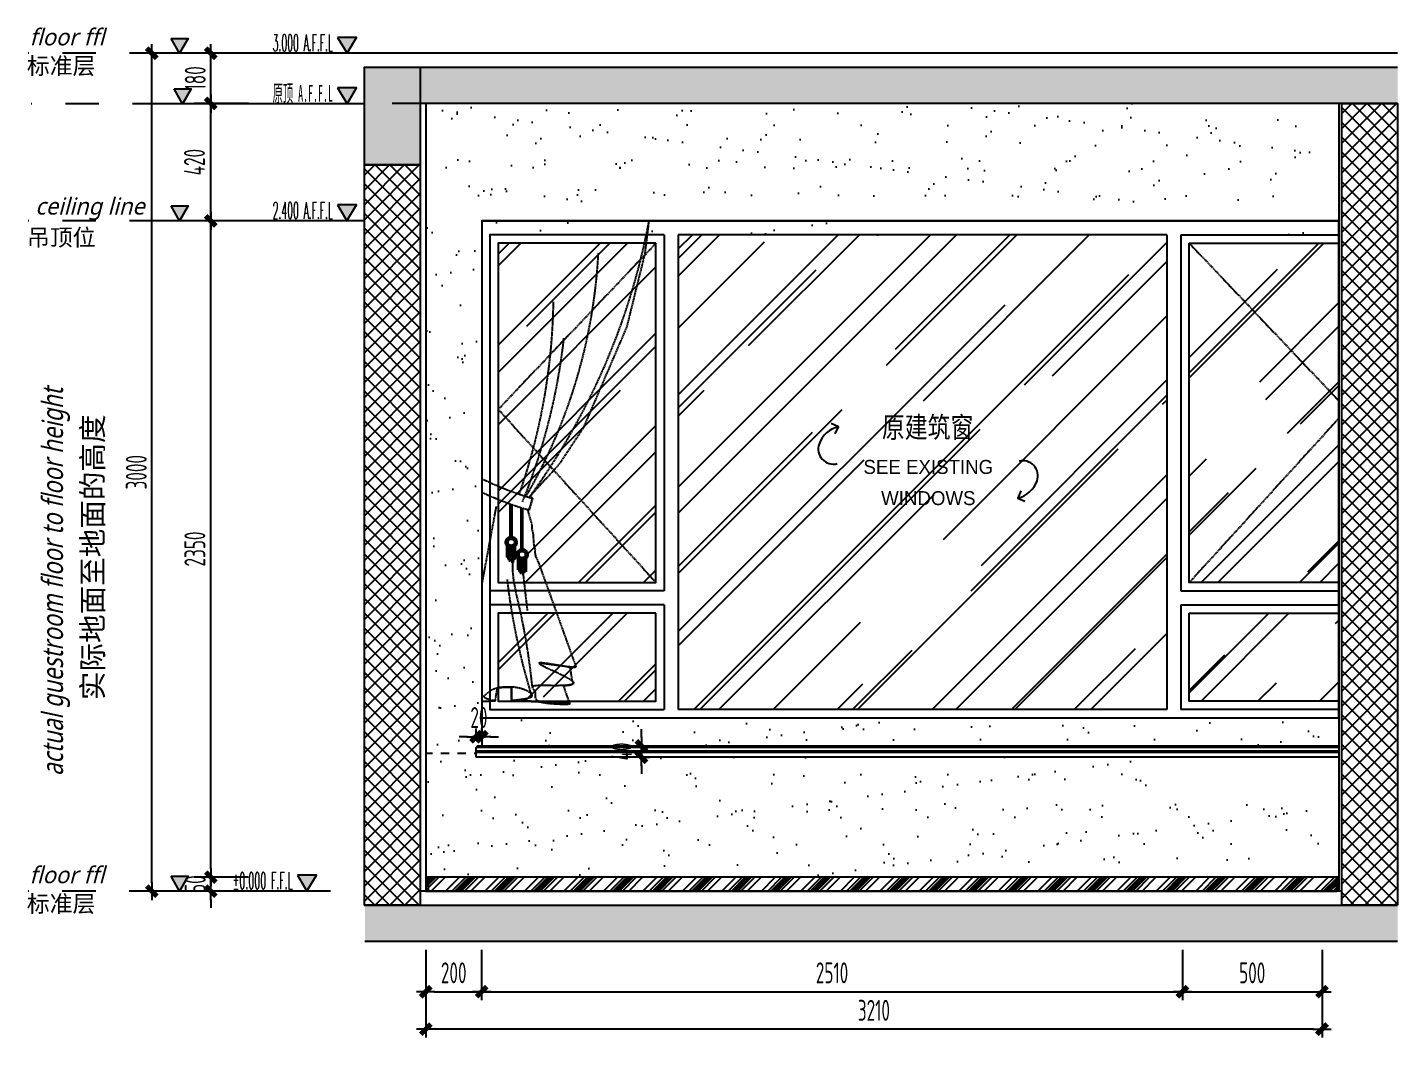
# Model space of a CAD drawing. Header units: inches. Extents: x 96003 to 270950, y -80202 to 65998.
# Drawn here: x 201931 to 206838, y 34924 to 38541 of the extents above; entities that cross this region are included whole.
import ezdxf
from ezdxf.enums import TextEntityAlignment as Align
from ezdxf.xclip import XClip

# ---------------------------------------------------------------- set-up
doc = ezdxf.new("R2010")
doc.units = ezdxf.units.IN
doc.header["$LTSCALE"] = 10
doc.header["$MEASUREMENT"] = 0
doc.header["$XCLIPFRAME"] = 2
doc.linetypes.add('DASH', pattern=[0.35, 0.25, -0.1])
doc.linetypes.add('M-CENTER', pattern=[1.8, 1.2, -0.2, 0.2, -0.2])
for name, color, linetype in [('01', 200, 'Continuous'), ('A-WIN', 31, 'Continuous'), ('C-顶面灯具、灯带', 22, 'Continuous'), ('ED-家具软装', 1, 'Continuous'), ('ED-文字说明', 50, 'Continuous'), ('ED-造型尺寸', 44, 'Continuous'), ('EL-03', 3, 'Continuous'), ('EL-136', 136, 'Continuous'), ('EL-BHATCH-250', 250, 'Continuous'), ('EL-DIM', 50, 'Continuous'), ('EL-TEXT', 50, 'Continuous'), ('EL-天花轮廓线', 100, 'Continuous'), ('EL-立面尺寸', 44, 'Continuous'), ('FC-地面造型', 136, 'Continuous'), ('FF-FINISH【完成面】', 20, 'Continuous'), ('HAT【填充】', 250, 'Continuous'), ('SBEI', 1, 'Continuous')]:
    doc.layers.add(name, color=color, linetype=linetype)
doc.styles.add('-宋体', font='')
doc.styles.add('CCD-HB', font='hbsmall.shx')
doc.styles.add('CCD_DIM', font='archs.shx', dxfattribs={"width": 0.7})
doc.styles.add('hz', font='simplex', dxfattribs={"width": 0.7, "bigfont": 'hztxt'})
doc.styles.add('LUCIDIA', font='')
doc.styles.add('RomanS', font='romans.shx', dxfattribs={"width": 0.9})
doc.styles.add('st', font='')
doc.styles.add('宋体', font='', dxfattribs={"height": 60})
doc.styles.get('-宋体').set_extended_font_data('SimSun')
doc.styles.get('LUCIDIA').set_extended_font_data('Lucida Sans', italic=True)
doc.styles.get('st').set_extended_font_data('SimSun')
doc.styles.get('宋体').set_extended_font_data('SimSun')
doc.dimstyles.new('1.30', dxfattribs={"dimscale": 30, "dimtxt": 2.5, "dimasz": 1, "dimexe": 1, "dimexo": 1.5, "dimgap": 1, "dimtad": 1, "dimdec": 0, "dimrnd": 5, "dimdsep": 46, "dimtxsty": 'CCD_DIM', "dimblk": 'CCD_Dimension_Tick', "dimcen": 1, "dimclrd": 44, "dimclre": 44, "dimclrt": 2, "dimadec": 0, "dimazin": 2, "dimtfac": 1, "dimtdec": 0, "dimtix": 1, "dimtmove": 2, "dimatfit": 3, "dimldrblk": 'CCD_Dimension_Tick', "dimfxl": 5, "dimfxlon": 1, "dimtolj": 1, "dimarcsym": 0})
doc.dimstyles.new('Matrix_30内', dxfattribs={"dimscale": 30, "dimtxt": 2.5, "dimasz": 1, "dimexe": 2, "dimexo": 1.5, "dimgap": 0.6, "dimtad": 1, "dimdec": 0, "dimrnd": 1, "dimzin": 12, "dimdsep": 46, "dimtxsty": 'CCD_DIM', "dimblk": 'CCD_Dimension_Tick', "dimcen": 0.125, "dimclrd": 44, "dimclre": 44, "dimclrt": 50, "dimadec": 0, "dimazin": 0, "dimtfac": 1, "dimtdec": 0, "dimtix": 1, "dimtmove": 2, "dimatfit": 3, "dimldrblk": 'CCD_Leader_Dot', "dimfxl": 5, "dimfxlon": 1, "dimtvp": 1, "dimtolj": 1, "dimtzin": 0, "dimarcsym": 0})
pattern_1 = [(37.5, (-10673.94, 3777.11), (-6.29934, 192.68238), [0, -152, 0, -170, 0, -162.5]), (7.5, (-10673.94, 3777.1), (176.97767, 282.2146), [0, -82, 0, -137, 0, -52.5]), (327.5, (-10796.94, 3777.11), (311.41419, 0.5659), [0, -50, 0, -180, 0, -235]), (317.5, (-10796.94, 3777.1), (300.61266, 87.76756), [0, -25, 0, -118, 0, -135])]
pattern_2 = [(45, (300, 0), (254.55844, 678.8225), [4500, -600, 1500, -300]), (45, (476.07, 388.2), (-494.26764, 70.0036), [900, -99, 1800, -225]), (45, (225.75, 286.38), (960.95812, 1245.21504), [2400, -420, 1200, -300])]

# ---------------------------------------------------------------- blocks, each defined once
blk = doc.blocks.new('*U101')
h = blk.add_hatch()
h.set_pattern_fill('ANSI37', color=250, scale=300, angle=-90)
h.set_pattern_definition([(315, (222312.67, 70619.302), (26.516504, 26.516504), []), (45, (222312.67, 70619.302), (-26.516504, 26.516504), [])])
h.paths.add_polyline_path([(144521, -74484.5), (144521, -74684.5), (147171.2, -74684.5), (147171.2, -74484.5)])
at = {"color": 5, "elevation": 0}
blk.add_lwpolyline([(144521, -74484.5), (144521, -74684.5), (147171.2, -74684.5), (147171.2, -74484.5)], close=True, dxfattribs=at)
blk = doc.blocks.new('ELEVATION')
blk.add_hatch(color=256).paths.add_polyline_path([(4.17, 2.47), (2.7, 0), (1.23, 2.47)])
blk.add_line((0, 0), (14.67, 0))
blk.add_lwpolyline([(4.17, 2.47), (2.7, 0), (1.23, 2.47)], close=True)
at = {"style": 'hz', "width": 0.444477}
blk.add_attdef('ELEV', text='', height=2.5, dxfattribs=at).set_placement((4.89, 0.32), (14.26, 0.32), align=Align.FIT)
blk = doc.blocks.new('*U93')
h = blk.add_hatch()
h.set_pattern_fill('ANSI37', color=250, scale=300, angle=-90)
h.set_pattern_definition([(315, (222532.67, 70619.302), (26.516504, 26.516504), []), (45, (222532.67, 70619.302), (-26.516504, 26.516504), [])])
h.paths.add_polyline_path([(144521, -74484.5), (144521, -74684.5), (147391.2, -74684.5), (147391.2, -74484.5)])
at = {"color": 5, "elevation": 0}
blk.add_lwpolyline([(144521, -74484.5), (144521, -74684.5), (147391.2, -74684.5), (147391.2, -74484.5)], close=True, dxfattribs=at)
blk = doc.blocks.new('A$C2E6F40A5')
blk.add_hatch(color=256).paths.add_polyline_path([(40, 69.3), (-40, 69.3), (0, 0)])
at = {"color": 0}
blk.add_lwpolyline([(40, 69.3), (-40, 69.3), (0, 0), (40, 69.3)], dxfattribs=at)
blk = doc.blocks.new('20150428.1023048')
at = {"layer": 'ED-造型尺寸', "color": 250, "linetype": 'M-CENTER', "ltscale": 2}
blk.add_line((21.19, 0, 0), (-14.89, 0, 0), dxfattribs=at)
at = {"layer": 'ED-造型尺寸', "xscale": -0.0256, "yscale": 0.0256, "zscale": 0.0256}
blk.add_blockref('A$C2E6F40A5', (3.19, 0, 0), dxfattribs=at)
blk = doc.blocks.new('CCD_Dimension_Tick')
at = {"color": 0, "linetype": 'ByBlock'}
for p, q in [((-1.09, 0), (0, 0)), ((0, 0), (1.09, 0))]:
    blk.add_line(p, q, dxfattribs=at)
at = {"color": 0, "linetype": 'Continuous', "const_width": 0.608}
blk.add_lwpolyline([(-0.61, -0.61), (0.61, 0.61)], dxfattribs=at)
blk = doc.blocks.new('*D800')
at = {"layer": 'Defpoints', "color": 0, "linetype": 'ByBlock', "transparency": 16777216}
for p in [(121902.5, -22704.8), (122551.9, -22704.8), (122082.5, -22884.3)]:
    blk.add_point(p, dxfattribs=at)
at = {"layer": 'EL-天花轮廓线', "color": 44, "lineweight": -2, "transparency": 16777216}
for p, q in [((122052.5, -22704.8), (121842.5, -22704.8)), ((121902.5, -22854.3), (121902.5, -22734.8)), ((122037.5, -22884.3), (121842.5, -22884.3))]:
    blk.add_line(p, q, dxfattribs=at)
at = {"layer": 'EL-天花轮廓线', "color": 44, "linetype": 'ByBlock', "lineweight": -2, "transparency": 16777216, "xscale": 30, "yscale": 30, "zscale": 30}
for p, rotation in [((121902.5, -22704.8), 90), ((121902.5, -22884.3), 270)]:
    blk.add_blockref('CCD_Dimension_Tick', p, dxfattribs=dict(at, rotation=rotation))
at = {"layer": 'EL-天花轮廓线', "color": 50, "linetype": 'ByBlock', "transparency": 16777216, "insert": (121847, -22794.6), "char_height": 75, "attachment_point": 5, "rotation": 90, "style": 'CCD_DIM'}
blk.add_mtext('\\A1;180', dxfattribs=at)
blk = doc.blocks.new('CCD_Leader_Dot')
at = {"color": 0, "linetype": 'ByBlock'}
blk.add_line((-5, 0), (-10, 0), dxfattribs=at)
at = {"color": 0, "linetype": 'ByBlock', "const_width": 5}
blk.add_lwpolyline([(-2.5, 0, 1), (2.5, 0, 1)], format="xyb", close=True, dxfattribs=at)
blk = doc.blocks.new('*D801')
at = {"layer": 'Defpoints', "color": 0, "linetype": 'ByBlock', "transparency": 16777216}
for p in [(121691.2, -22704.8), (122082.5, -22704.8), (122082.5, -25704.8)]:
    blk.add_point(p, dxfattribs=at)
at = {"layer": 'EL-天花轮廓线', "color": 44, "lineweight": -2, "transparency": 16777216}
for p, q in [((121841.2, -22704.8), (121631.2, -22704.8)), ((121691.2, -25674.8), (121691.2, -22734.8)), ((121841.2, -25704.8), (121631.2, -25704.8))]:
    blk.add_line(p, q, dxfattribs=at)
at = {"layer": 'EL-天花轮廓线', "color": 44, "linetype": 'ByBlock', "lineweight": -2, "transparency": 16777216, "xscale": 30, "yscale": 30, "zscale": 30}
for p, rotation in [((121691.2, -22704.8), 90), ((121691.2, -25704.8), 270)]:
    blk.add_blockref('CCD_Dimension_Tick', p, dxfattribs=dict(at, rotation=rotation))
at = {"layer": 'EL-天花轮廓线', "color": 50, "linetype": 'ByBlock', "transparency": 16777216, "insert": (121635.7, -24204.8), "char_height": 75, "attachment_point": 5, "rotation": 90, "style": 'CCD_DIM'}
blk.add_mtext('\\A1;3000', dxfattribs=at)
blk = doc.blocks.new('*D802')
at = {"layer": 'Defpoints', "color": 0, "linetype": 'ByBlock', "transparency": 16777216}
for p in [(121902.5, -22884.3), (122082.5, -22884.3), (122104.1, -23304.8)]:
    blk.add_point(p, dxfattribs=at)
at = {"layer": 'EL-天花轮廓线', "color": 44, "lineweight": -2, "transparency": 16777216}
for p, q in [((122037.5, -22884.3), (121842.5, -22884.3)), ((121902.5, -23274.8), (121902.5, -22914.3)), ((122052.5, -23304.8), (121842.5, -23304.8))]:
    blk.add_line(p, q, dxfattribs=at)
at = {"layer": 'EL-天花轮廓线', "color": 44, "linetype": 'ByBlock', "lineweight": -2, "transparency": 16777216, "xscale": 30, "yscale": 30, "zscale": 30}
for p, rotation in [((121902.5, -22884.3), 90), ((121902.5, -23304.8), 270)]:
    blk.add_blockref('CCD_Dimension_Tick', p, dxfattribs=dict(at, rotation=rotation))
at = {"layer": 'EL-天花轮廓线', "color": 50, "linetype": 'ByBlock', "transparency": 16777216, "insert": (121843.9, -23094.6), "char_height": 75, "attachment_point": 5, "rotation": 90, "style": 'CCD_DIM'}
blk.add_mtext('\\A1;420', dxfattribs=at)
blk = doc.blocks.new('*D803')
at = {"layer": 'Defpoints', "color": 0, "linetype": 'ByBlock', "transparency": 16777216}
for p in [(121902.5, -23304.8), (122082.5, -23304.8), (122082.5, -25654.8)]:
    blk.add_point(p, dxfattribs=at)
at = {"layer": 'EL-天花轮廓线', "color": 44, "lineweight": -2, "transparency": 16777216}
for p, q in [((122037.5, -23304.8), (121842.5, -23304.8)), ((121902.5, -25624.8), (121902.5, -23334.8)), ((122037.5, -25654.8), (121842.5, -25654.8))]:
    blk.add_line(p, q, dxfattribs=at)
at = {"layer": 'EL-天花轮廓线', "color": 44, "linetype": 'ByBlock', "lineweight": -2, "transparency": 16777216, "xscale": 30, "yscale": 30, "zscale": 30}
for p, rotation in [((121902.5, -23304.8), 90), ((121902.5, -25654.8), 270)]:
    blk.add_blockref('CCD_Dimension_Tick', p, dxfattribs=dict(at, rotation=rotation))
at = {"layer": 'EL-天花轮廓线', "color": 50, "linetype": 'ByBlock', "transparency": 16777216, "insert": (121845.5, -24479.8), "char_height": 75, "attachment_point": 5, "rotation": 90, "style": 'CCD_DIM'}
blk.add_mtext('\\A1;2350', dxfattribs=at)
blk = doc.blocks.new('*D799')
at = {"layer": 'Defpoints', "color": 0, "linetype": 'ByBlock', "transparency": 16777216}
for p in [(121902.5, -25654.8), (122082.5, -25654.8), (122082.5, -25704.8)]:
    blk.add_point(p, dxfattribs=at)
at = {"layer": 'EL-天花轮廓线', "color": 44, "lineweight": -2, "transparency": 16777216}
for p, q in [((121902.5, -25624.8), (121902.5, -25594.8)), ((122037.5, -25654.8), (121842.5, -25654.8)), ((121902.5, -25704.8), (121902.5, -25654.8)), ((122037.5, -25704.8), (121842.5, -25704.8)), ((121902.5, -25734.8), (121902.5, -25764.8))]:
    blk.add_line(p, q, dxfattribs=at)
at = {"layer": 'EL-天花轮廓线', "color": 44, "linetype": 'ByBlock', "lineweight": -2, "transparency": 16777216, "xscale": 30, "yscale": 30, "zscale": 30}
for p, rotation in [((121902.5, -25654.8), 270), ((121902.5, -25704.8), 90)]:
    blk.add_blockref('CCD_Dimension_Tick', p, dxfattribs=dict(at, rotation=rotation))
at = {"layer": 'EL-天花轮廓线', "color": 50, "linetype": 'ByBlock', "transparency": 16777216, "insert": (121847, -25679.8), "char_height": 75, "attachment_point": 5, "rotation": 90, "style": 'CCD_DIM'}
blk.add_mtext('\\A1;50', dxfattribs=at)
blk = doc.blocks.new('A$C47D3795D')
at = {"layer": 'EL-TEXT', "color": 2}
for points in [[(63.4, 258), (74.6, 283.9), (48.9, 295.6)], [(728.2, 54.5), (717, 28.6), (742.7, 16.9)]]:
    blk.add_lwpolyline(points, dxfattribs=at)
for points in [[(74.6, 283.9, 0.259212), (5.3, 222, 0.59908), (70, 151.9)], [(717, 28.6, 0.259212), (786.3, 90.5, 0.59908), (721.6, 160.6)]]:
    blk.add_lwpolyline(points, format="xyb", dxfattribs=at)
at = {"color": 50, "style": 'st', "width": 0.8}
blk.add_text('原建筑窗', height=75, dxfattribs=at).set_placement((394.3, 244.6), align=Align.CENTER)
at = {"layer": 'EL-TEXT', "style": 'CCD-HB'}
for s, p in [('SEE EXISTING', (396.7, 115.1)), ('WINDOWS', (396.7, 3.3))]:
    blk.add_text(s, height=50, dxfattribs=at).set_placement(p, align=Align.CENTER)
blk = doc.blocks.new('*U383')
at = {"linetype": 'DASH'}
for q in [(186.2, -1213.6), (190.5, -1156.9)]:
    blk.add_line((199.7, -1167.6), q, dxfattribs=at)
at = {"color": 136, "linetype": 'DASH'}
for p, q in [((111.6, -1317.5), (111.6, -1189.2)), ((118.9, -1317.7), (118.9, -1191.8)), ((154.5, -1366.1), (154.5, -1203.8)), ((161.9, -1366.2), (161.9, -1206.2)), ((180.1, -1609.1), (162.2, -1450.9)), ((331.7, -1829.3), (224.6, -1815.9)), ((348.4, -1834.2), (331.7, -1829.3)), ((356.7, -1886.7), (348.4, -1834.2))]:
    blk.add_line(p, q, dxfattribs=at)
at = {"color": 250, "linetype": 'DASH'}
for p, q in [((114.9, -1317.5), (114.9, -1190.4)), ((157.8, -1366), (157.8, -1204.9)), ((97.6, -1355.7), (97.6, -1401)), ((102.4, -1358.5), (102.4, -1408.3)), ((104.9, -1360.1), (104.9, -1411.2)), ((109.6, -1362.1), (109.6, -1417.1)), ((114.5, -1362.9), (114.5, -1414)), ((118.6, -1363), (118.6, -1421.3)), ((122.3, -1362), (122.3, -1413)), ((125.8, -1362.7), (125.8, -1410.8)), ((128.6, -1359.1), (128.6, -1405.9)), ((131.6, -1358.2), (131.6, -1408)), ((140.6, -1404.2), (140.6, -1449.6)), ((145.3, -1407.1), (145.3, -1456.9)), ((147.8, -1408.7), (147.8, -1459.7)), ((152.5, -1410.6), (152.5, -1465.6)), ((157.5, -1411.5), (157.5, -1462.5)), ((161.5, -1411.5), (161.5, -1469.8)), ((165.3, -1410.6), (165.3, -1461.6)), ((168.8, -1411.2), (168.8, -1459.4)), ((171.5, -1407.7), (171.5, -1454.4)), ((174.5, -1406.8), (174.5, -1456.5))]:
    blk.add_line(p, q, dxfattribs=at)
at = {"linetype": 'DASH'}
blk.add_lwpolyline([(223.7, -1418.7), (213.3, -1397.4), (209.5, -1378.5), (211.2, -1368.9), (206.3, -1353.3), (204.9, -1338.7), (204, -1324.6), (203.6, -1310.6), (198.8, -1288.8), (198.9, -1273.8), (180.9, -1212), (186.2, -1213.6), (199.7, -1167.6), (191.4, -1157.9), (307.2, -1030.7), (401.6, -888.2), (571.4, -493.4), (643.2, -203.1), (658.6, -75.7), (0, -75.7), (0, -1964.8), (3.6, -1965.2), (18.2, -1965.5), (50.7, -1964.2), (52.6, -1964.1), (53.5, -1963.8), (61.4, -1913.9), (68.9, -1912.3), (76.5, -1911.4), (84.1, -1911), (93.6, -1910.2), (104.9, -1909.9), (116.5, -1910.2), (117.6, -1963.6), (128.4, -1964), (138.7, -1964.3), (152.2, -1964.7), (169, -1965.2), (189.2, -1966), (212.5, -1967), (229.5, -1967.7), (233.9, -1969.2), (248.9, -1972.1), (266.9, -1974.3), (286.4, -1975.8), (305.6, -1976.7), (322.9, -1977.1), (336.7, -1977), (345.4, -1976.5), (347.4, -1975.7), (331.7, -1933.3), (322, -1904), (332.8, -1903.5), (349.6, -1901.2), (359.8, -1897.1), (361, -1890.9), (356.7, -1886.7), (347.9, -1831.1), (361.8, -1832.1), (371.8, -1830.5)], close=True, dxfattribs=at)
at = {"color": 136, "linetype": 'DASH'}
for points in [[(56.4, -1199.2), (0, -1503.7)], [(124.9, -1420.1), (125.4, -1400.7), (126.1, -1383.8), (127, -1369.4), (127.6, -1359.7)]]:
    blk.add_lwpolyline(points, dxfattribs=at)
at = {"linetype": 'DASH'}
for points in [[(371.8, -1830.5), (223.7, -1418.7), (213.3, -1397.4), (209.5, -1378.5), (211.2, -1368.9), (206.3, -1353.3), (204.9, -1338.7), (204, -1324.6), (203.6, -1310.6), (198.8, -1288.8), (198.9, -1273.8), (180.9, -1212)], [(371.8, -1830.5), (361.8, -1832.1), (343.5, -1830.8), (320, -1827.7), (294, -1823.5), (268.6, -1819.4), (246.6, -1816.1), (231, -1814.6), (224.6, -1815.9), (229.5, -1820.6), (243.7, -1828.2), (264.2, -1837.9), (288.2, -1849), (312.8, -1860.6), (335.1, -1871.9), (352.1, -1882.3), (361, -1890.9), (359.8, -1897.1), (349.6, -1901.2), (332.8, -1903.5), (311.3, -1904.5), (287.4, -1904.7), (263.2, -1904.4), (240.9, -1904.1), (222.6, -1904.2), (209.9, -1905.1), (202.4, -1906.7), (199.1, -1909.1), (198.9, -1912.1), (200.9, -1915.6), (204, -1919.7), (207.3, -1924.3), (209.7, -1929.3), (210.7, -1934.6), (210.6, -1940.1), (210.3, -1945.7), (210.5, -1951.1), (212.2, -1956.4), (216.2, -1961.2), (223.1, -1965.6), (233.9, -1969.2), (248.9, -1972.1), (266.9, -1974.3), (286.4, -1975.8), (305.6, -1976.7), (322.9, -1977.1), (336.7, -1977), (345.4, -1976.5), (347.4, -1975.7), (341.4, -1974.7), (328.6, -1973.5), (310.4, -1972.2), (288.1, -1970.8), (263.4, -1969.4), (237.7, -1968.1), (212.5, -1967), (189.2, -1966), (169, -1965.2), (152.2, -1964.7), (138.7, -1964.3), (128.4, -1964), (121.1, -1963.8), (117, -1963.5), (115.8, -1963.1), (117.6, -1962.7), (122.1, -1962), (128.9, -1961.2), (137.3, -1960.2), (146.8, -1959), (156.8, -1957.7), (166.8, -1956.2), (176, -1954.6), (183.9, -1952.8), (190.2, -1950.9), (194.6, -1948.8), (197.5, -1946.6), (198.8, -1944.2), (198.7, -1941.7), (197.2, -1939), (194.6, -1936.1), (190.9, -1933), (186.2, -1929.8), (180.5, -1926.5), (173.9, -1923.3), (166.4, -1920.1), (158.1, -1917.2), (148.9, -1914.7), (138.9, -1912.6), (128, -1911.1), (116.5, -1910.2), (104.9, -1909.9), (93.6, -1910.2), (83.3, -1911.1)], [(0, -1964.8), (3.6, -1965.2), (10.9, -1965.5), (18.2, -1965.5), (25.4, -1965.3), (32.1, -1965), (38.3, -1964.7), (43.5, -1964.5), (47.6, -1964.3), (50.7, -1964.2), (52.6, -1964.1), (53.5, -1963.8), (61.4, -1913.9)], [(117.6, -1962.7), (116.5, -1910.2)], [(347.4, -1975.7), (331.7, -1933.3), (322, -1904)], [(12.5, -1942.3), (9.9, -1943.9), (8.4, -1946), (8.4, -1948.4)], [(51.9, -1962.4), (53.2, -1963.2), (53.5, -1963.8)]]:
    blk.add_lwpolyline(points, dxfattribs=at)
for points in [[(12.2, -1942.5, -0.20311), (84, -1911)], [(53.8, -1963.1, -0.106537), (11.5, -1950.8, -0.083396), (8.4, -1948.4)]]:
    blk.add_lwpolyline(points, format="xyb", dxfattribs=at)
at = {"color": 136, "linetype": 'DASH'}
for centre in [(115.9, -1340.2), (158.9, -1388.8)]:
    blk.add_circle(centre, 22.7, dxfattribs=at)
at = {"color": 250, "linetype": 'DASH'}
for centre, radius in [((115.9, -1340.2), 17.6), ((115.9, -1340.2), 12.4), ((158.9, -1388.8), 17.6), ((158.9, -1388.8), 12.4)]:
    blk.add_circle(centre, radius, dxfattribs=at)
at = {"linetype": 'DASH'}
for centre, radius, start, end in [((-1967.6, 416.2), 2671.8, 323.7472, 349.3905), ((557, 47), 1266.1, 243.8977, 253.6062), ((557, 47), 1314, 244.9178, 253.6062)]:
    blk.add_arc(centre, radius, start, end, dxfattribs=at)
at = {"color": 136, "linetype": 'DASH'}
for centre, radius, start, end in [((-1659.6, -93.4), 2121.4, 329.8606, 357.09), ((-2123.3, -357), 2405.9, 340.7282, 359.1234), ((-2102.9, -266), 2441.5, 337.9866, 353.6056), ((511.6, -1432.9), 390.9, 169.2057, 194.3228), ((2623, -1195), 2540.3, 186.6053, 196.9253), ((-2458.4, -2177.5), 2671, 5.7676, 14.0368)]:
    blk.add_arc(centre, radius, start, end, dxfattribs=at)
blk = doc.blocks.new('*D332')
at = {"layer": 'Defpoints', "color": 0, "linetype": 'ByBlock', "transparency": 16777216}
for p in [(203357.5, 36044.4), (203557.5, 36044.4), (203557.5, 35088.4)]:
    blk.add_point(p, dxfattribs=at)
at = {"layer": 'FC-地面造型', "color": 44, "lineweight": -2, "transparency": 16777216}
for p, q in [((203357.5, 35238.4), (203357.5, 35058.4)), ((203557.5, 35238.4), (203557.5, 35058.4)), ((203387.5, 35088.4), (203527.5, 35088.4))]:
    blk.add_line(p, q, dxfattribs=at)
at = {"layer": 'FC-地面造型', "color": 44, "linetype": 'ByBlock', "lineweight": -2, "transparency": 16777216, "xscale": 30, "yscale": 30, "zscale": 30, "rotation": 180}
blk.add_blockref('CCD_Dimension_Tick', (203357.5, 35088.4), dxfattribs=at)
at = {"layer": 'FC-地面造型', "color": 44, "linetype": 'ByBlock', "lineweight": -2, "transparency": 16777216, "xscale": 30, "yscale": 30, "zscale": 30}
blk.add_blockref('CCD_Dimension_Tick', (203557.5, 35088.4), dxfattribs=at)
at = {"layer": 'FC-地面造型', "color": 2, "linetype": 'ByBlock', "transparency": 16777216, "insert": (203457.5, 35155.9), "char_height": 75, "attachment_point": 5, "style": 'CCD_DIM'}
blk.add_mtext('\\A1;200', dxfattribs=at)
blk = doc.blocks.new('*D333')
at = {"layer": 'Defpoints', "color": 0, "linetype": 'ByBlock', "transparency": 16777216}
for p in [(203557.5, 36044.4), (206067.5, 35768.4), (206067.5, 35088.4)]:
    blk.add_point(p, dxfattribs=at)
at = {"layer": 'FC-地面造型', "color": 44, "lineweight": -2, "transparency": 16777216}
for p, q in [((203557.5, 35238.4), (203557.5, 35058.4)), ((206067.5, 35238.4), (206067.5, 35058.4)), ((203587.5, 35088.4), (206037.5, 35088.4))]:
    blk.add_line(p, q, dxfattribs=at)
at = {"layer": 'FC-地面造型', "color": 44, "linetype": 'ByBlock', "lineweight": -2, "transparency": 16777216, "xscale": 30, "yscale": 30, "zscale": 30, "rotation": 180}
blk.add_blockref('CCD_Dimension_Tick', (203557.5, 35088.4), dxfattribs=at)
at = {"layer": 'FC-地面造型', "color": 44, "linetype": 'ByBlock', "lineweight": -2, "transparency": 16777216, "xscale": 30, "yscale": 30, "zscale": 30}
blk.add_blockref('CCD_Dimension_Tick', (206067.5, 35088.4), dxfattribs=at)
at = {"layer": 'FC-地面造型', "color": 2, "linetype": 'ByBlock', "transparency": 16777216, "insert": (204812.5, 35155.9), "char_height": 75, "attachment_point": 5, "style": 'CCD_DIM'}
blk.add_mtext('\\A1;2510', dxfattribs=at)
blk = doc.blocks.new('*D334')
at = {"layer": 'Defpoints', "color": 0, "linetype": 'ByBlock', "transparency": 16777216}
for p in [(206067.5, 35768.4), (206567.5, 35635.8), (206567.5, 35088.4)]:
    blk.add_point(p, dxfattribs=at)
at = {"layer": 'FC-地面造型', "color": 44, "lineweight": -2, "transparency": 16777216}
for p, q in [((206067.5, 35238.4), (206067.5, 35058.4)), ((206567.5, 35238.4), (206567.5, 35058.4)), ((206097.5, 35088.4), (206537.5, 35088.4))]:
    blk.add_line(p, q, dxfattribs=at)
at = {"layer": 'FC-地面造型', "color": 44, "linetype": 'ByBlock', "lineweight": -2, "transparency": 16777216, "xscale": 30, "yscale": 30, "zscale": 30, "rotation": 180}
blk.add_blockref('CCD_Dimension_Tick', (206067.5, 35088.4), dxfattribs=at)
at = {"layer": 'FC-地面造型', "color": 44, "linetype": 'ByBlock', "lineweight": -2, "transparency": 16777216, "xscale": 30, "yscale": 30, "zscale": 30}
blk.add_blockref('CCD_Dimension_Tick', (206567.5, 35088.4), dxfattribs=at)
at = {"layer": 'FC-地面造型', "color": 2, "linetype": 'ByBlock', "transparency": 16777216, "insert": (206317.5, 35155.9), "char_height": 75, "attachment_point": 5, "style": 'CCD_DIM'}
blk.add_mtext('\\A1;500', dxfattribs=at)
blk = doc.blocks.new('*D335')
at = {"layer": 'Defpoints', "color": 0, "linetype": 'ByBlock', "transparency": 16777216}
for p in [(203357.5, 35238.4), (206567.5, 35238.4), (203357.5, 34954.1)]:
    blk.add_point(p, dxfattribs=at)
at = {"layer": 'FC-地面造型', "color": 44, "lineweight": -2, "transparency": 16777216}
for p, q in [((203357.5, 35104.1), (203357.5, 34924.1)), ((206567.5, 35104.1), (206567.5, 34924.1)), ((206537.5, 34954.1), (203387.5, 34954.1))]:
    blk.add_line(p, q, dxfattribs=at)
at = {"layer": 'FC-地面造型', "color": 44, "linetype": 'ByBlock', "lineweight": -2, "transparency": 16777216, "xscale": 30, "yscale": 30, "zscale": 30, "rotation": 180}
blk.add_blockref('CCD_Dimension_Tick', (203357.5, 34954.1), dxfattribs=at)
at = {"layer": 'FC-地面造型', "color": 44, "linetype": 'ByBlock', "lineweight": -2, "transparency": 16777216, "xscale": 30, "yscale": 30, "zscale": 30}
blk.add_blockref('CCD_Dimension_Tick', (206567.5, 34954.1), dxfattribs=at)
at = {"layer": 'FC-地面造型', "color": 2, "linetype": 'ByBlock', "transparency": 16777216, "insert": (204962.5, 35021.6), "char_height": 75, "attachment_point": 5, "style": 'CCD_DIM'}
blk.add_mtext('\\A1;3210', dxfattribs=at)
blk = doc.blocks.new('rertdfgfd')
at = {"layer": 'EL-BHATCH-250'}
h = blk.add_hatch(dxfattribs=at)
h.set_pattern_fill('AR-RROOF', color=256, scale=300, angle=45)
h.set_pattern_definition(pattern_2)
h.paths.add_polyline_path([(204393.1, 33192), (204393.1, 31492), (206143.1, 31492), (206143.1, 33192)])
h = blk.add_hatch(dxfattribs=at)
h.set_pattern_fill('AR-RROOF', color=256, scale=300, angle=45)
h.paths.add_polyline_path([(204313.1, 33162), (203748.1, 33162), (203748.1, 31947), (204313.1, 31947)])
h = blk.add_hatch(dxfattribs=at)
h.set_pattern_fill('AR-RROOF', color=256, scale=300, angle=45)
h.set_pattern_definition(pattern_2)
h.paths.add_polyline_path([(206223.1, 33162), (206788.1, 33162), (206788.1, 31947), (206223.1, 31947)])
h = blk.add_hatch(dxfattribs=at)
h.set_pattern_fill('AR-RROOF', color=256, scale=300, angle=45)
h.paths.add_polyline_path([(204313.1, 31837), (203748.1, 31837), (203748.1, 31522), (204313.1, 31522)])
h = blk.add_hatch(dxfattribs=at)
h.set_pattern_fill('AR-RROOF', color=256, scale=300, angle=45)
h.set_pattern_definition(pattern_2)
h.paths.add_polyline_path([(206223.1, 31837), (206788.1, 31837), (206788.1, 31522), (206223.1, 31522)])
at = {"layer": 'A-WIN', "color": 136}
for points in [[(203668.1, 33242), (206868.1, 33242), (206868.1, 31442), (203668.1, 31442)], [(204313.1, 33162), (203748.1, 33162), (203748.1, 31947), (204313.1, 31947)], [(206223.1, 33162), (206788.1, 33162), (206788.1, 31947), (206223.1, 31947)], [(204313.1, 31837), (203748.1, 31837), (203748.1, 31522), (204313.1, 31522)], [(206223.1, 31837), (206788.1, 31837), (206788.1, 31522), (206223.1, 31522)]]:
    blk.add_lwpolyline(points, close=True, dxfattribs=at)
for points in [[(204343.1, 33192), (203718.1, 33192), (203718.1, 31492), (204343.1, 31492)], [(204343.1, 33192), (204343.1, 31917)], [(204393.1, 33192), (204393.1, 31492)], [(206143.1, 33192), (204393.1, 33192)], [(206143.1, 33192), (206143.1, 31492)], [(206193.1, 33192), (206818.1, 33192), (206818.1, 31492), (206193.1, 31492)], [(206193.1, 33192), (206193.1, 31917)], [(204343.1, 31917), (203718.1, 31917)], [(206193.1, 31917), (206818.1, 31917)], [(204343.1, 31867), (203718.1, 31867)], [(204343.1, 31867), (204343.1, 31492)], [(206193.1, 31867), (206193.1, 31492)], [(206193.1, 31867), (206818.1, 31867)], [(206143.1, 31492), (204393.1, 31492)]]:
    blk.add_lwpolyline(points, dxfattribs=at)
at = {"layer": 'A-WIN', "color": 136, "linetype": 'DASH'}
for points in [[(204313.1, 33162), (203748.1, 32567), (204313.1, 31947)], [(206223.1, 33162), (206788.1, 32567), (206223.1, 31947)]]:
    blk.add_lwpolyline(points, dxfattribs=at)
blk = doc.blocks.new('*D680')
at = {"layer": 'Defpoints', "color": 0, "linetype": 'ByBlock', "transparency": 16777216}
for p in [(203537.5, 36001.2), (203537.5, 35963.4, 0), (203558.1, 35968.4, 0)]:
    blk.add_point(p, dxfattribs=at)
at = {"layer": 'FF-FINISH【完成面】', "color": 44, "linetype": 'ByBlock', "lineweight": -2, "transparency": 16777216}
for p, q in [((203537.5, 36001.2), (203537.5, 36031.2)), ((203558.1, 36001.2), (203558.1, 36031.2)), ((203507.5, 36001.2), (203477.5, 36001.2)), ((203558.1, 36001.2), (203537.5, 36001.2)), ((203588.1, 36001.2), (203618.1, 36001.2))]:
    blk.add_line(p, q, dxfattribs=at)
at = {"layer": 'FF-FINISH【完成面】', "color": 44, "linetype": 'ByBlock', "lineweight": -2, "transparency": 16777216, "xscale": 30, "yscale": 30, "zscale": 30}
blk.add_blockref('CCD_Dimension_Tick', (203537.5, 36001.2), dxfattribs=at)
at = {"layer": 'FF-FINISH【完成面】', "color": 44, "linetype": 'ByBlock', "lineweight": -2, "transparency": 16777216, "xscale": 30, "yscale": 30, "zscale": 30, "rotation": 180}
blk.add_blockref('CCD_Dimension_Tick', (203558.1, 36001.2), dxfattribs=at)
at = {"layer": 'FF-FINISH【完成面】', "color": 2, "linetype": 'ByBlock', "transparency": 16777216, "insert": (203547.8, 36070.2), "char_height": 75, "attachment_point": 5, "style": 'CCD_DIM'}
blk.add_mtext('\\A1;20', dxfattribs=at)
blk = doc.blocks.new('*D681')
at = {"layer": 'Defpoints', "color": 0, "linetype": 'ByBlock', "transparency": 16777216}
for p in [(204084.5, 35968.4, 0), (204084.5, 35928.4, 0), (204129.6, 35968.4)]:
    blk.add_point(p, dxfattribs=at)
at = {"layer": 'FF-FINISH【完成面】', "color": 44, "linetype": 'ByBlock', "lineweight": -2, "transparency": 16777216}
for p, q in [((204129.6, 35998.4), (204129.6, 36028.4)), ((204129.5, 35968.4), (204159.6, 35968.4)), ((204129.5, 35928.4), (204159.6, 35928.4)), ((204129.6, 35928.4), (204129.6, 35968.4)), ((204129.6, 35898.4), (204129.6, 35868.4))]:
    blk.add_line(p, q, dxfattribs=at)
at = {"layer": 'FF-FINISH【完成面】', "color": 44, "linetype": 'ByBlock', "lineweight": -2, "transparency": 16777216, "xscale": 30, "yscale": 30, "zscale": 30}
for p, rotation in [((204129.6, 35968.4), 270), ((204129.6, 35928.4), 90)]:
    blk.add_blockref('CCD_Dimension_Tick', p, dxfattribs=dict(at, rotation=rotation))
at = {"layer": 'FF-FINISH【完成面】', "color": 2, "linetype": 'ByBlock', "transparency": 16777216, "insert": (204059, 35948.4), "char_height": 75, "attachment_point": 5, "rotation": 90, "style": 'CCD_DIM'}
blk.add_mtext('\\A1;40', dxfattribs=at)
blk = doc.blocks.new('trgyrdfg')
at = {"layer": 'ED-文字说明'}
ref = blk.add_blockref('ELEVATION', (122452.6, -22704.8), dxfattribs=dict(at, xscale=-23.04, yscale=23.04, zscale=23.04))
ref.add_attrib('ELEV', '3.000 A.F.F.L', dxfattribs={"layer": '0', "height": 60, "style": 'RomanS', "width": 0.357941}).set_placement((122124.1, -22697.4, 0), (122339.9, -22697.4, 0), align=Align.FIT)
ref = blk.add_blockref('ELEVATION', (122452.6, -22885.3), dxfattribs=dict(at, xscale=-23.04, yscale=23.04, zscale=23.04))
ref.add_attrib('ELEV', '原顶 A.F.F.L', dxfattribs={"layer": '0', "height": 60, "style": '-宋体', "width": 0.419118}).set_placement((122124.1, -22877.9, 0), (122339.9, -22877.9, 0), align=Align.FIT)
ref = blk.add_blockref('ELEVATION', (122452.5, -23304.8), dxfattribs=dict(at, xscale=-23.04, yscale=23.04, zscale=23.04))
ref.add_attrib('ELEV', '2.400 A.F.F.L', dxfattribs={"layer": '0', "height": 60, "style": 'RomanS', "width": 0.357941}).set_placement((122124, -23297.4, 0), (122339.8, -23297.4, 0), align=Align.FIT)
at = {"layer": 'ED-造型尺寸', "xscale": 30, "yscale": 30, "zscale": 30}
for p in [(121695.2, -22704.8, 0), (121706, -22885.3, 0), (121695.1, -23304.8, 0)]:
    blk.add_blockref('20150428.1023048', p, dxfattribs=at)
at = {"layer": 'ED-文字说明'}
for s, style, p in [('ceiling line', 'LUCIDIA', (121273.9, -23282.2)), ('吊顶位', 'st', (121244.2, -23394))]:
    blk.add_text(s, height=60, dxfattribs=dict(at, style=style)).set_placement(p)
at = {"layer": 'ED-文字说明', "style": 'LUCIDIA', "width": 0.8}
blk.add_text('actual guestroom floor to floor height', height=75, rotation=90, dxfattribs=at).set_placement((121373.1, -25291.5))
at = {"layer": 'ED-文字说明', "style": '宋体'}
blk.add_text('实际地面至地面的高度', height=75, rotation=90, dxfattribs=at).set_placement((121516.6, -25021))
at = {"layer": 'EL-DIM', "color": 2}
for s, style, p in [('floor ffl ', 'LUCIDIA', (121253, -22676.5)), ('标准层', 'st', (121243.8, -22779.9))]:
    blk.add_text(s, height=60, dxfattribs=dict(at, style=style)).set_placement(p)
at = {"layer": 'EL-天花轮廓线', "color": 136, "linetype": 'ByBlock'}
for base, p1, p2, picture, middle in [((121691.2, -22704.8), (122082.5, -25704.8), (122082.5, -22704.8), '*D801', (121635.7, -24204.8)), ((121902.5226, -22704.7963), (122082.5226, -22884.3304), (122551.8525, -22704.7963), '*D800', (121847.0226, -22794.5634)), ((121902.5226, -22884.3304), (122104.1433, -23304.7748), (122082.5226, -22884.3304), '*D802', (121843.8976, -23094.5526)), ((121902.5, -23304.8), (122082.5, -25654.8), (122082.5, -23304.8), '*D803', (121845.5, -24479.8)), ((121902.5, -25654.8), (122082.5, -25704.8), (122082.5, -25654.8), '*D799', (121847, -25679.8))]:
    dim = blk.add_linear_dim(base=base, p1=p1, p2=p2, angle=90, dimstyle='Matrix_30内', dxfattribs=at)
    dim.commit()
    dim.dimension.update_dxf_attribs({"geometry": picture, "text_midpoint": middle})
blk = doc.blocks.new('4345')
at = {"layer": 'ED-造型尺寸', "xscale": 30, "yscale": 30, "zscale": 30}
blk.add_blockref('20150428.1023048', (121695, -25704.8, 0), dxfattribs=at)
at = {"layer": 'FC-地面造型', "linetype": 'ByBlock'}
blk.add_blockref('trgyrdfg', (0, 0), dxfattribs=at)
at = {"layer": 'EL-DIM', "color": 2}
for s, style, p in [('floor ffl ', 'LUCIDIA', (121252.8, -25676.5)), ('标准层', 'st', (121243.7, -25779.9))]:
    blk.add_text(s, height=60, dxfattribs=dict(at, style=style)).set_placement(p)

msp = doc.modelspace()

# ---------------------------------------------------------------- hatches: boundary and pattern name
h = msp.add_hatch(color=250)
h.dxf.hatch_style = 1
h.paths.add_polyline_path([(203337.5, 38048.7), (203137.5, 38048.7), (203137.5, 38398.7), (203337.5, 38398.7)])
h = msp.add_hatch(color=250)
h.dxf.hatch_style = 1
h.paths.add_polyline_path([(203337.5, 38268.7), (203337.5, 38398.7), (206838.1, 38398.7), (206838.1, 38268.7)])
h = msp.add_hatch(color=250)
h.dxf.hatch_style = 1
h.paths.add_polyline_path([(203139.2, 35268.4), (203140.3, 35398.2), (206838.1, 35398.4), (206838.1, 35268.4)])
at = {"layer": 'FC-地面造型', "linetype": 'ByBlock'}
h = msp.add_hatch(dxfattribs=at)
h.set_pattern_fill('AR-SAND', color=250, scale=100)
h.set_pattern_definition([(142.5, (338731.23, 124513.1), (6.29934, 192.68238), [0, -152, 0, -170, 0, -162.5]), (172.5, (338731.23, 124513.1), (-176.97767, 282.2146), [0, -82, 0, -137, 0, -52.5]), (212.5, (338854.23, 124513.1), (-311.41419, 0.5659), [0, -50, 0, -180, 0, -235]), (222.5, (338854.23, 124513.1), (-300.61266, 87.76756), [0, -25, 0, -118, 0, -135])])
h.paths.add_polyline_path([(203397.5, 38268.7), (206527.5, 38268.7), (206527.5, 37908.4), (203397.5, 37908.4)])
h = msp.add_hatch(dxfattribs=at)
h.set_pattern_fill('AR-SAND', color=250, scale=100)
h.set_pattern_definition(pattern_1)
h.paths.add_polyline_path([(203357.5, 37848.4), (206567.5, 37848.4), (206567.5, 37798.4), (203557.5, 37798.4), (203558.1, 36670.6), (203557.5, 35968.4), (203495.1, 35968.4), (203357.5, 35968.4)])
h = msp.add_hatch(dxfattribs=at)
h.set_pattern_fill('AR-SAND', color=250, scale=100)
h.set_pattern_definition(pattern_1)
h.paths.add_polyline_path([(203558.1, 36068.4), (206578.8, 36068.4), (206578.8, 35968.4), (203558.1, 35968.4)])
h = msp.add_hatch(dxfattribs=at)
h.set_pattern_fill('AR-SAND', color=250, scale=100)
h.set_pattern_definition(pattern_1)
h.paths.add_polyline_path([(203357.5, 35928.4), (206067.5, 35928.4), (206067.5, 35818.4), (206567.5, 35818.4), (206567.5, 35498.4), (205165.9, 35498.4), (204195.4, 35498.4), (203357.5, 35498.4)])
h = msp.add_hatch(dxfattribs=at)
h.set_pattern_fill('CYL', color=250, scale=100, angle=90, pattern_type=2)
h.set_pattern_definition([(225, (284907.6, 535769.94), (70.710678, -70.710678), []), (225, (284909.01, 535768.53), (70.710678, -70.710678), []), (225, (284911.84, 535765.7), (70.710678, -70.710678), []), (225, (284917.5, 535760.04), (70.710678, -70.710678), []), (225, (284928.81, 535748.73), (70.710678, -70.710678), []), (225, (284954.27, 535723.27), (70.710678, -70.710678), []), (225, (284965.58, 535711.96), (70.710678, -70.710678), []), (225, (284971.24, 535706.3), (70.710678, -70.710678), []), (225, (284974.07, 535703.47), (70.710678, -70.710678), []), (225, (284975.48, 535702.06), (70.710678, -70.710678), [])])
h.paths.add_polyline_path([(203357.5, 35448.4), (206620, 35448.4), (206620, 35498.4), (203357.5, 35498.4)])
at = {"layer": 'HAT【填充】'}
h = msp.add_hatch(dxfattribs=at)
h.set_pattern_fill('墙纸', color=256, scale=30, style=0, pattern_type=2)
h.set_pattern_definition([(0, (-258.67, -807.89), (30, 30), [30, -30])])
h.paths.add_polyline_path([(203537.5, 35968.4), (203357.5, 35968.4), (203357.5, 35928.4), (203537.5, 35928.4)])

# ---------------------------------------------------------------- linework, layer by layer
at = {"color": 5}
for p, q in [((206838.1, 38448.4), (203137.5, 38448.4)), ((206638.1, 35448.4), (203337.5, 35448.4))]:
    msp.add_line(p, q, dxfattribs=at)
at = {"layer": '01'}
msp.add_lwpolyline([(203337.5, 38048.7), (203137.5, 38048.7), (203137.5, 38398.7), (203337.5, 38398.7)], close=True, dxfattribs=at)
for points in [[(203237.5, 38398.7), (206838.1, 38398.7)], [(203237.5, 38398.7), (206838.1, 38398.7)], [(206838.1, 38268.7), (203237.5, 38268.7)], [(206838.1, 38268.7), (203237.5, 38268.7)], [(203137.5, 35398.4), (206838.1, 35398.4)], [(203237.5, 35398.4), (206838.1, 35398.4)], [(206838.1, 35268.4), (203139.2, 35268.4)], [(206838.1, 35268.4), (203237.5, 35268.4)]]:
    msp.add_lwpolyline(points, dxfattribs=at)
at = {"layer": 'EL-03'}
for p, q in [((203542.5, 35968.4, 0), (203537.5, 35963.4, 0)), ((203537.5, 35928.4, 0), (203537.5, 35963.4, 0)), ((206628.1, 35928.4, 0), (203537.5, 35928.4, 0)), ((203542.5, 35968.4, 0), (206628.1, 35968.4, 0))]:
    msp.add_line(p, q, dxfattribs=at)
at = {"layer": 'EL-136', "elevation": 0}
for points in [[(203537.5, 35963.4), (206628.1, 35963.4)], [(203537.5, 35950.9), (206628.1, 35950.9)], [(203537.5, 35945.9), (206628.1, 35945.9)]]:
    msp.add_lwpolyline(points, dxfattribs=at)
at = {"layer": 'FC-地面造型', "color": 1, "linetype": 'ByBlock'}
for p, q in [((203357.5, 38268.7), (203357.5, 35448.4)), ((206628.1, 38268.7), (206628.1, 35448.4))]:
    msp.add_line(p, q, dxfattribs=at)
at = {"layer": 'FC-地面造型', "color": 30, "linetype": 'ByBlock'}
msp.add_lwpolyline([(203357.5, 35448.4), (206620, 35448.4), (206620, 35498.4), (203357.5, 35498.4)], close=True, dxfattribs=at)
at = {"layer": 'FF-FINISH【完成面】', "color": 30, "linetype": 'ByBlock'}
for q in [(203558.1, 35968.4, 0), (206628.1, 37848.4)]:
    msp.add_line((203558.1, 37848.4), q, dxfattribs=at)
at = {"layer": 'SBEI', "color": 3}
for points in [[(203357.5, 35498.4), (203365.6, 35498.4), (203365.6, 35448.4)], [(206628.1, 35498.4), (206620, 35498.4), (206620, 35448.4)]]:
    msp.add_lwpolyline(points, dxfattribs=at)

# ---------------------------------------------------------------- block references
at = {"layer": 'C-顶面灯具、灯带', "color": 8, "linetype": 'ByBlock', "xscale": -1, "rotation": 270}
for name, p in [('*U93', (281322.7, -109122.5, 0)), ('*U101', (277822, -109122.5, 0))]:
    msp.add_blockref(name, p, dxfattribs=at)
at = {"layer": 'ED-家具软装', "xscale": 0.9099999999999999, "yscale": 0.9099999999999999, "zscale": 0.9099999999999999}
msp.add_blockref('*U383', (203558.1, 37917.3, 0), dxfattribs=at)
at = {"layer": 'ED-文字说明'}
ref = msp.add_blockref('ELEVATION', (202994.2, 35448.4), dxfattribs=dict(at, xscale=-23.04, yscale=23.04, zscale=23.04))
ref.add_attrib('ELEV', '%%p0.000 F.F.L', dxfattribs={"layer": '0', "height": 60, "style": 'RomanS', "width": 0.361366}).set_placement((202665.7, 35455.9, 0), (202881.5, 35455.9, 0), align=Align.FIT)
at = {"layer": 'EL-立面尺寸'}
msp.add_blockref('A$C47D3795D', (204760.6, 36827.3), dxfattribs=at)
at = {"layer": 'FC-地面造型', "linetype": 'ByBlock'}
msp.add_blockref('4345', (80685, 61153.2), dxfattribs=at)
at = {"layer": 'FF-FINISH【完成面】', "color": 250, "linetype": 'ByBlock'}
ref = msp.add_blockref('rertdfgfd', (-131.3, 4606.4, 0), dxfattribs=at)
XClip(ref).set_block_clipping_path([(203689.4112630781, 31462.0023772087), (206759.4193706331, 33242.0023778209)])

# ---------------------------------------------------------------- dimensions: what is measured, and where the dimension line sits
at = {"layer": 'FC-地面造型', "color": 138, "linetype": 'ByBlock'}
for base, p1, p2, picture, middle in [((203557.5, 35088.4), (203357.5, 36044.4), (203557.5, 36044.4), '*D332', (203457.5, 35155.9)), ((206067.5, 35088.4), (203557.5, 36044.4), (206067.5, 35768.4), '*D333', (204812.5, 35155.9)), ((206567.5, 35088.4), (206067.5, 35768.4), (206567.5, 35635.8), '*D334', (206317.5, 35155.9)), ((203357.5, 34954.1), (206567.5, 35238.4), (203357.5, 35238.4), '*D335', (204962.5, 35021.6))]:
    dim = msp.add_linear_dim(base=base, p1=p1, p2=p2, dimstyle='1.30', dxfattribs=at)
    dim.commit()
    dim.dimension.update_dxf_attribs({"geometry": picture, "text_midpoint": middle})
at = {"layer": 'FF-FINISH【完成面】', "linetype": 'ByBlock'}
dim = msp.add_linear_dim(base=(203537.5, 36001.2), p1=(203558.1, 35968.4, 0), p2=(203537.5, 35963.4, 0), dimstyle='1.30', dxfattribs=at)
dim.commit()
dim.dimension.update_dxf_attribs({"geometry": '*D680', "text_midpoint": (203547.8, 36070.2)})
dim = msp.add_linear_dim(base=(204129.6, 35968.4), p1=(204084.5, 35928.4, 0), p2=(204084.5, 35968.4, 0), angle=90, dimstyle='1.30', dxfattribs=at)
dim.commit()
dim.dimension.update_dxf_attribs({"geometry": '*D681', "text_midpoint": (204059, 35948.4)})

doc.saveas('drawing.dxf')
